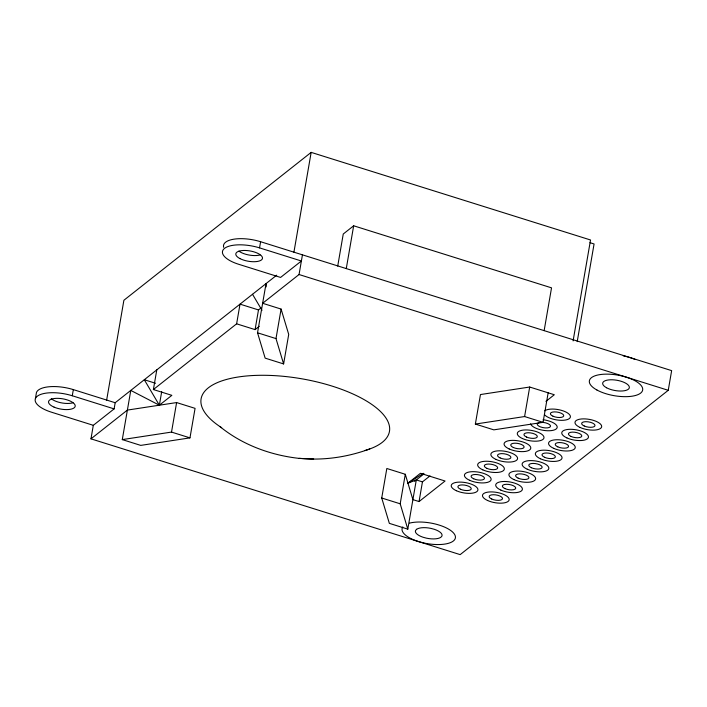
<?xml version="1.0" encoding="UTF-8"?>
<svg xmlns="http://www.w3.org/2000/svg" width="707" height="707" viewBox="0 0 707 707"><rect width="100%" height="100%" fill="white"/><g stroke="black" fill="none" stroke-linecap="round" stroke-linejoin="round"><path stroke-width="1.06" d="M35.403 398.651L36.464 392.5A27.06 10.446 9.8 0 1 73.334 389.61L115.179 402.734L276.711 275.173M115.179 402.734L114.119 408.885L93.306 425.314L51.461 412.19A27.06 10.446 9.8 0 1 37.25 396.256A27.06 10.446 9.8 0 1 72.273 395.761L73.334 389.61M223.686 247.362A27.06 10.446 9.8 0 1 260.609 241.723L671.65 370.627L668.248 390.308L460.169 554.624L90.973 438.844L93.306 425.314M106.651 400.1L123.893 300.263L311.16 152.376L590.531 239.982L573.094 340.907M90.973 438.844L127.384 410.087L176.609 402.566L195.07 408.354L189.971 437.872L140.746 445.392L122.284 439.604L130.786 390.414L159.358 405.208L171.854 395.337L153.392 389.548L156.795 369.867M161.682 391.74L159.358 405.208L144.299 379.739L155.575 383.274M122.284 439.604L171.518 432.083L176.609 402.566M153.392 389.548L236.624 323.824L240.027 304.143L258.488 309.931L260.98 307.96M259.54 247.874L301.385 260.998L280.582 277.427L238.736 264.303A27.06 10.446 9.8 0 1 224.526 248.369A27.06 10.446 9.8 0 1 259.54 247.874L260.609 241.723M236.624 323.824L255.086 329.612L258.488 309.931M302.446 254.847L299.052 274.528L262.633 303.285L281.094 309.074L288.712 334.411L283.613 363.928L265.152 358.14L257.534 332.794L266.035 283.604L266.177 286.892M283.613 363.928L275.995 338.591L281.094 309.074M293.918 252.213L311.16 152.376M337.716 266.106L343.257 234.008L353.668 225.789L551.531 287.846L544.143 330.637M346.271 268.589L353.668 225.789M416.299 479.947L407.798 529.145L389.345 523.357L381.727 498.011L386.826 468.494L405.288 474.282L412.897 499.628L419.057 501.555L445.065 481.016L420.453 473.301L407.957 483.164L416.299 479.947L422.45 481.874L430.006 475.917M407.798 529.145L400.189 503.799L405.288 474.282M419.057 501.555L422.45 481.874M548.155 392.818L543.056 422.335L493.822 429.856L475.36 424.067L480.46 394.55L529.693 387.029L554.306 394.745L545.919 401.373M475.36 424.067L524.594 416.547L529.693 387.029M577.212 341.631L594.074 243.968L589.974 242.678M255.086 329.612L259.248 326.325M414.629 481.273L424.076 473.805M407.957 483.164L423.44 473.328M369.752 448.954C347.711 457.067 323.992 460.637 300.546 458.436L299.052 458.375C270.551 455.202 242.324 444.818 219.974 426.604M299.052 458.375L313.678 459.011M299.052 274.528L668.248 390.308M257.534 332.794L275.995 338.591M524.594 416.547L543.056 422.335M72.273 395.761L114.119 408.885M171.518 432.083L189.971 437.872M381.727 498.011L400.189 503.799M252.523 294.28L262.005 310.311M623.238 355.824A27.06 10.446 9.8 0 1 635.019 359.43M260.026 254.962A13.53 5.223 9.8 0 1 238.913 251.118M73.06 402.76A13.53 5.223 9.8 0 1 51.275 398.713M544.761 410.838A13.53 5.223 9.8 0 1 565.282 411.73A13.53 5.223 9.8 0 1 565.123 420.091A13.53 5.223 9.8 0 1 544.69 414.876M543.073 419.737A13.53 5.223 9.8 0 1 557.169 426.657A13.53 5.223 9.8 0 1 545.212 430.59A13.53 5.223 9.8 0 1 530.595 423.847M543.029 422.388A6.761 2.607 9.8 0 1 550.364 426.675A6.761 2.607 9.8 0 1 540.228 426.816A6.761 2.607 9.8 0 1 539.83 422.433M409.468 523.145A27.06 10.446 9.8 0 1 452.719 532.141A27.06 10.446 9.8 0 1 431.588 544.222A27.06 10.446 9.8 0 1 402.787 526.954M221.653 427.7A95.578 36.888 9.8 0 1 232.453 378.033A95.578 36.888 9.8 0 1 362.364 398.651A95.578 36.888 9.8 0 1 365.086 450.465M416.635 529.278L415.575 530.436A13.53 5.223 9.8 0 0 423.069 537.249L426.392 538.151A13.53 5.223 9.8 0 0 440.832 537.302L441.884 536.136A13.53 5.223 9.8 0 0 434.398 529.331L431.067 528.421A13.53 5.223 9.8 0 0 416.635 529.278M606.553 387.754A13.53 5.223 9.8 0 0 628.912 388.656A13.53 5.223 9.8 0 0 612.545 379.792A13.53 5.223 9.8 0 0 606.553 387.754M54.077 407.126A13.53 5.223 9.8 0 0 75.163 406.445A13.53 5.223 9.8 0 0 56.366 398.35A13.53 5.223 9.8 0 0 54.077 407.126M240.088 258.656A13.53 5.223 9.8 0 0 262.173 259.16A13.53 5.223 9.8 0 0 245.152 250.464A13.53 5.223 9.8 0 0 240.088 258.656M580.12 427.47A13.53 5.223 9.8 0 0 601.56 427.169A13.53 5.223 9.8 0 0 583.302 418.871A13.53 5.223 9.8 0 0 580.12 427.47M584.221 425.985A6.761 2.607 9.8 0 0 594.941 425.835A6.761 2.607 9.8 0 0 585.811 421.681A6.761 2.607 9.8 0 0 584.221 425.985M552.962 416.184A6.761 2.607 9.8 0 0 563.682 416.034A6.761 2.607 9.8 0 0 554.553 411.881A6.761 2.607 9.8 0 0 552.962 416.184M566.908 437.907A13.53 5.223 9.8 0 0 588.348 437.598A13.53 5.223 9.8 0 0 570.089 429.299A13.53 5.223 9.8 0 0 566.908 437.907M571.009 436.422A6.761 2.607 9.8 0 0 581.728 436.272A6.761 2.607 9.8 0 0 572.599 432.118A6.761 2.607 9.8 0 0 571.009 436.422M553.687 448.335A13.53 5.223 9.8 0 0 575.136 448.035A13.53 5.223 9.8 0 0 556.877 439.736A13.53 5.223 9.8 0 0 553.687 448.335M557.796 446.851A6.761 2.607 9.8 0 0 568.516 446.7A6.761 2.607 9.8 0 0 559.387 442.555A6.761 2.607 9.8 0 0 557.796 446.851M522.429 438.534A13.53 5.223 9.8 0 0 543.877 438.234A13.53 5.223 9.8 0 0 525.619 429.936A13.53 5.223 9.8 0 0 522.429 438.534M526.538 437.05A6.761 2.607 9.8 0 0 537.258 436.899A6.761 2.607 9.8 0 0 528.129 432.746A6.761 2.607 9.8 0 0 526.538 437.05M540.475 458.772A13.53 5.223 9.8 0 0 561.924 458.472A13.53 5.223 9.8 0 0 543.665 450.173A13.53 5.223 9.8 0 0 540.475 458.772M544.584 457.288A6.761 2.607 9.8 0 0 555.304 457.137A6.761 2.607 9.8 0 0 546.175 452.984A6.761 2.607 9.8 0 0 544.584 457.288M509.217 448.972A13.53 5.223 9.8 0 0 530.665 448.662A13.53 5.223 9.8 0 0 512.407 440.364A13.53 5.223 9.8 0 0 509.217 448.972M513.326 447.487A6.761 2.607 9.8 0 0 524.046 447.337A6.761 2.607 9.8 0 0 514.917 443.183A6.761 2.607 9.8 0 0 513.326 447.487M527.263 469.209A13.53 5.223 9.8 0 0 548.712 468.9A13.53 5.223 9.8 0 0 530.453 460.602A13.53 5.223 9.8 0 0 527.263 469.209M531.372 467.725A6.761 2.607 9.8 0 0 542.092 467.574A6.761 2.607 9.8 0 0 532.963 463.421A6.761 2.607 9.8 0 0 531.372 467.725M496.005 459.409A13.53 5.223 9.8 0 0 517.453 459.099A13.53 5.223 9.8 0 0 499.195 450.801A13.53 5.223 9.8 0 0 496.005 459.409M500.114 457.924A6.761 2.607 9.8 0 0 510.834 457.765A6.761 2.607 9.8 0 0 501.705 453.62A6.761 2.607 9.8 0 0 500.114 457.924M514.051 479.638A13.53 5.223 9.8 0 0 535.499 479.337A13.53 5.223 9.8 0 0 517.241 471.039A13.53 5.223 9.8 0 0 514.051 479.638M518.16 478.153A6.761 2.607 9.8 0 0 528.88 478.003A6.761 2.607 9.8 0 0 519.751 473.858A6.761 2.607 9.8 0 0 518.16 478.153M482.793 469.837A13.53 5.223 9.8 0 0 504.232 469.536A13.53 5.223 9.8 0 0 485.983 461.238A13.53 5.223 9.8 0 0 482.793 469.837M486.902 468.352A6.761 2.607 9.8 0 0 497.622 468.202A6.761 2.607 9.8 0 0 488.493 464.048A6.761 2.607 9.8 0 0 486.902 468.352M469.581 480.274A13.53 5.223 9.8 0 0 491.02 479.965A13.53 5.223 9.8 0 0 472.762 471.666A13.53 5.223 9.8 0 0 469.581 480.274M473.681 478.789A6.761 2.607 9.8 0 0 484.41 478.639A6.761 2.607 9.8 0 0 475.281 474.485A6.761 2.607 9.8 0 0 473.681 478.789M500.839 490.075A13.53 5.223 9.8 0 0 522.279 489.774A13.53 5.223 9.8 0 0 504.029 481.476A13.53 5.223 9.8 0 0 500.839 490.075M504.948 488.59A6.761 2.607 9.8 0 0 515.668 488.44A6.761 2.607 9.8 0 0 506.539 484.286A6.761 2.607 9.8 0 0 504.948 488.59M487.627 500.512A13.53 5.223 9.8 0 0 509.067 500.203A13.53 5.223 9.8 0 0 490.808 491.904A13.53 5.223 9.8 0 0 487.627 500.512M491.727 499.027A6.761 2.607 9.8 0 0 502.456 498.877A6.761 2.607 9.8 0 0 493.327 494.723A6.761 2.607 9.8 0 0 491.727 499.027M456.368 490.711A13.53 5.223 9.8 0 0 477.808 490.402A13.53 5.223 9.8 0 0 459.55 482.103A13.53 5.223 9.8 0 0 456.368 490.711M460.469 489.226A6.761 2.607 9.8 0 0 471.198 489.067A6.761 2.607 9.8 0 0 462.069 484.922A6.761 2.607 9.8 0 0 460.469 489.226M596.955 390.025A27.06 10.446 9.8 0 0 641.762 391.987A27.06 10.446 9.8 0 0 609.301 374.189A27.06 10.446 9.8 0 0 596.955 390.025"/></g></svg>
